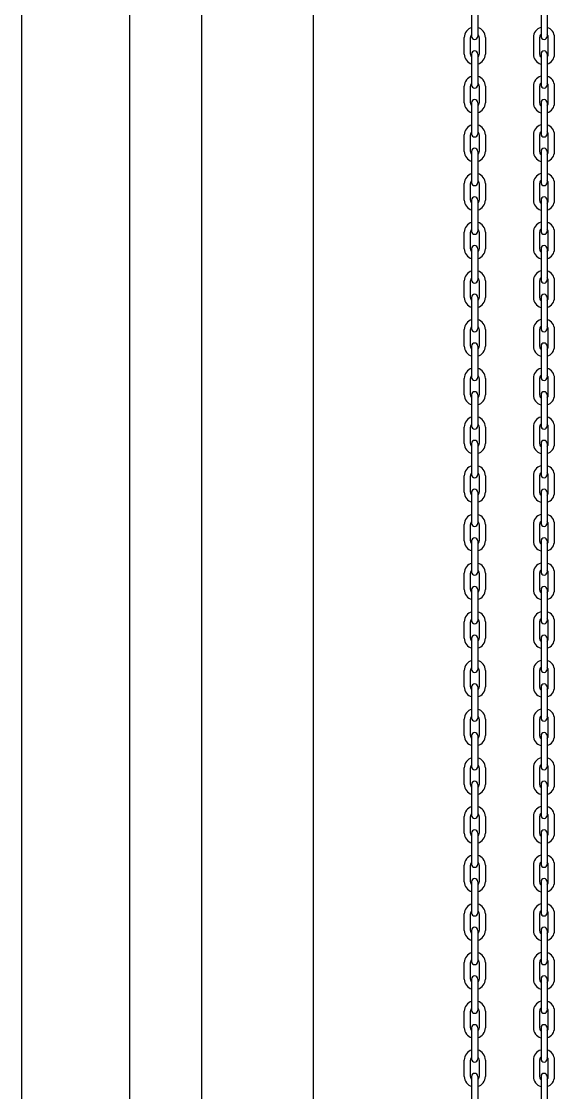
# Model space of a CAD drawing. Header units: millimetres. Extents: x 34479 to 326239, y 111570 to 168880.
# Drawn here: x 186574.2 to 186688.4, y 166726.1 to 166955.7 of the extents above; entities that cross this region are included whole.
import ezdxf

# ---------------------------------------------------------------- set-up
doc = ezdxf.new("R2010")
doc.units = ezdxf.units.MM
doc.header["$LTSCALE"] = 100
doc.header["$MEASUREMENT"] = 0
doc.layers.get('0').update_dxf_attribs({"linetype": 'CONTINUOUS'})
doc.layers.add('OHD Frame', color=2, linetype='CONTINUOUS')

msp = doc.modelspace()

# ---------------------------------------------------------------- linework, layer by layer
at = {"color": 3}
for p, q in [((186597.45, 163432.59, 0), (186597.45, 167289.71, 0)), ((186612.85, 163432.59, 0), (186612.85, 167289.71, 0))]:
    msp.add_line(p, q, dxfattribs=at)
at = {"color": 7, "linetype": 'Continuous'}
for p, q in [((186670.61, 166959.12, 0), (186670.61, 166952.45, 0)), ((186671.94, 166959.12, 0), (186671.94, 166952.45, 0)), ((186685.48, 166959.12, 0), (186685.48, 166952.45, 0)), ((186686.82, 166959.12, 0), (186686.82, 166952.45, 0)), ((186669.04, 166948.68, 0), (186669.04, 166952.22, 0)), ((186670.38, 166948.68, 0), (186670.38, 166952.22, 0)), ((186672.24, 166952.22, 0), (186672.24, 166948.68, 0)), ((186673.58, 166952.22, 0), (186673.58, 166948.68, 0)), ((186683.85, 166952.22, 0), (186683.85, 166948.68, 0)), ((186685.18, 166952.22, 0), (186685.18, 166948.68, 0)), ((186687.05, 166948.68, 0), (186687.05, 166952.22, 0)), ((186688.38, 166948.68, 0), (186688.38, 166952.22, 0)), ((186670.61, 166948.68, 0), (186670.61, 166942.02, 0)), ((186671.94, 166948.68, 0), (186671.94, 166942.02, 0)), ((186685.48, 166948.68, 0), (186685.48, 166942.02, 0)), ((186686.82, 166948.68, 0), (186686.82, 166942.02, 0)), ((186669.04, 166938.25, 0), (186669.04, 166941.78, 0)), ((186670.38, 166938.25, 0), (186670.38, 166941.78, 0)), ((186672.24, 166941.78, 0), (186672.24, 166938.25, 0)), ((186673.58, 166941.78, 0), (186673.58, 166938.25, 0)), ((186683.85, 166941.78, 0), (186683.85, 166938.25, 0)), ((186685.18, 166941.78, 0), (186685.18, 166938.25, 0)), ((186687.05, 166938.25, 0), (186687.05, 166941.78, 0)), ((186688.38, 166938.25, 0), (186688.38, 166941.78, 0)), ((186670.61, 166938.25, 0), (186670.61, 166931.58, 0)), ((186671.94, 166938.25, 0), (186671.94, 166931.58, 0)), ((186685.48, 166938.25, 0), (186685.48, 166931.58, 0)), ((186686.82, 166938.25, 0), (186686.82, 166931.58, 0)), ((186669.04, 166927.82, 0), (186669.04, 166931.35, 0)), ((186670.38, 166927.82, 0), (186670.38, 166931.35, 0)), ((186672.24, 166931.35, 0), (186672.24, 166927.82, 0)), ((186673.58, 166931.35, 0), (186673.58, 166927.82, 0)), ((186683.85, 166931.35, 0), (186683.85, 166927.82, 0)), ((186685.18, 166931.35, 0), (186685.18, 166927.82, 0)), ((186687.05, 166927.82, 0), (186687.05, 166931.35, 0)), ((186688.38, 166927.82, 0), (186688.38, 166931.35, 0)), ((186670.61, 166927.82, 0), (186670.61, 166921.15, 0)), ((186671.94, 166927.82, 0), (186671.94, 166921.15, 0)), ((186685.48, 166927.82, 0), (186685.48, 166921.15, 0)), ((186686.82, 166927.82, 0), (186686.82, 166921.15, 0)), ((186669.04, 166917.38, 0), (186669.04, 166920.92, 0)), ((186670.38, 166917.38, 0), (186670.38, 166920.92, 0)), ((186672.24, 166920.92, 0), (186672.24, 166917.38, 0)), ((186673.58, 166920.92, 0), (186673.58, 166917.38, 0)), ((186683.85, 166920.92, 0), (186683.85, 166917.38, 0)), ((186685.18, 166920.92, 0), (186685.18, 166917.38, 0)), ((186687.05, 166917.38, 0), (186687.05, 166920.92, 0)), ((186688.38, 166917.38, 0), (186688.38, 166920.92, 0)), ((186670.61, 166917.38, 0), (186670.61, 166910.72, 0)), ((186671.94, 166917.38, 0), (186671.94, 166910.72, 0)), ((186685.48, 166917.38, 0), (186685.48, 166910.72, 0)), ((186686.82, 166917.38, 0), (186686.82, 166910.72, 0)), ((186669.04, 166906.95, 0), (186669.04, 166910.48, 0)), ((186670.38, 166906.95, 0), (186670.38, 166910.48, 0)), ((186672.24, 166910.48, 0), (186672.24, 166906.95, 0)), ((186673.58, 166910.48, 0), (186673.58, 166906.95, 0)), ((186683.85, 166910.48, 0), (186683.85, 166906.95, 0)), ((186685.18, 166910.48, 0), (186685.18, 166906.95, 0)), ((186687.05, 166906.95, 0), (186687.05, 166910.48, 0)), ((186688.38, 166906.95, 0), (186688.38, 166910.48, 0)), ((186670.61, 166906.95, 0), (186670.61, 166900.28, 0)), ((186670.61, 166906.95, 0), (186670.61, 166900.28, 0)), ((186671.94, 166906.95, 0), (186671.94, 166900.28, 0)), ((186671.94, 166906.95, 0), (186671.94, 166900.28, 0)), ((186685.48, 166906.95, 0), (186685.48, 166900.28, 0)), ((186685.48, 166906.95, 0), (186685.48, 166900.28, 0)), ((186686.82, 166906.95, 0), (186686.82, 166900.28, 0)), ((186686.82, 166906.95, 0), (186686.82, 166900.28, 0)), ((186669.04, 166896.52, 0), (186669.04, 166900.05, 0)), ((186670.38, 166896.52, 0), (186670.38, 166900.05, 0)), ((186672.24, 166900.05, 0), (186672.24, 166896.52, 0)), ((186673.58, 166900.05, 0), (186673.58, 166896.52, 0)), ((186683.85, 166900.05, 0), (186683.85, 166896.52, 0)), ((186685.18, 166900.05, 0), (186685.18, 166896.52, 0)), ((186687.05, 166896.52, 0), (186687.05, 166900.05, 0)), ((186688.38, 166896.52, 0), (186688.38, 166900.05, 0)), ((186670.61, 166896.52, 0), (186670.61, 166889.85, 0)), ((186671.94, 166896.52, 0), (186671.94, 166889.85, 0)), ((186685.48, 166896.52, 0), (186685.48, 166889.85, 0)), ((186686.82, 166896.52, 0), (186686.82, 166889.85, 0)), ((186669.04, 166886.08, 0), (186669.04, 166889.62, 0)), ((186669.04, 166886.08, 0), (186669.04, 166889.62, 0)), ((186670.38, 166886.08, 0), (186670.38, 166889.62, 0)), ((186670.38, 166886.08, 0), (186670.38, 166889.62, 0)), ((186672.24, 166889.62, 0), (186672.24, 166886.08, 0)), ((186672.24, 166889.62, 0), (186672.24, 166886.08, 0)), ((186673.58, 166889.62, 0), (186673.58, 166886.08, 0)), ((186673.58, 166889.62, 0), (186673.58, 166886.08, 0)), ((186683.85, 166889.62, 0), (186683.85, 166886.08, 0)), ((186683.85, 166889.62, 0), (186683.85, 166886.08, 0)), ((186685.18, 166889.62, 0), (186685.18, 166886.08, 0)), ((186685.18, 166889.62, 0), (186685.18, 166886.08, 0)), ((186687.05, 166886.08, 0), (186687.05, 166889.62, 0)), ((186687.05, 166886.08, 0), (186687.05, 166889.62, 0)), ((186688.38, 166886.08, 0), (186688.38, 166889.62, 0)), ((186688.38, 166886.08, 0), (186688.38, 166889.62, 0)), ((186670.61, 166886.08, 0), (186670.61, 166879.42, 0)), ((186670.61, 166886.08, 0), (186670.61, 166879.42, 0)), ((186671.94, 166886.08, 0), (186671.94, 166879.42, 0)), ((186671.94, 166886.08, 0), (186671.94, 166879.42, 0)), ((186685.48, 166886.08, 0), (186685.48, 166879.42, 0)), ((186685.48, 166886.08, 0), (186685.48, 166879.42, 0)), ((186686.82, 166886.08, 0), (186686.82, 166879.42, 0)), ((186686.82, 166886.08, 0), (186686.82, 166879.42, 0)), ((186669.04, 166875.65, 0), (186669.04, 166879.18, 0)), ((186670.38, 166875.65, 0), (186670.38, 166879.18, 0)), ((186672.24, 166879.18, 0), (186672.24, 166875.65, 0)), ((186673.58, 166879.18, 0), (186673.58, 166875.65, 0)), ((186683.85, 166879.18, 0), (186683.85, 166875.65, 0)), ((186685.18, 166879.18, 0), (186685.18, 166875.65, 0)), ((186687.05, 166875.65, 0), (186687.05, 166879.18, 0)), ((186688.38, 166875.65, 0), (186688.38, 166879.18, 0)), ((186670.61, 166875.65, 0), (186670.61, 166868.98, 0)), ((186671.94, 166875.65, 0), (186671.94, 166868.98, 0)), ((186685.48, 166875.65, 0), (186685.48, 166868.98, 0)), ((186686.82, 166875.65, 0), (186686.82, 166868.98, 0)), ((186669.04, 166865.22, 0), (186669.04, 166868.75, 0)), ((186670.38, 166865.22, 0), (186670.38, 166868.75, 0)), ((186672.24, 166868.75, 0), (186672.24, 166865.22, 0)), ((186673.58, 166868.75, 0), (186673.58, 166865.22, 0)), ((186683.85, 166868.75, 0), (186683.85, 166865.22, 0)), ((186685.18, 166868.75, 0), (186685.18, 166865.22, 0)), ((186687.05, 166865.22, 0), (186687.05, 166868.75, 0)), ((186688.38, 166865.22, 0), (186688.38, 166868.75, 0)), ((186670.61, 166865.22, 0), (186670.61, 166858.55, 0)), ((186671.94, 166865.22, 0), (186671.94, 166858.55, 0)), ((186685.48, 166865.22, 0), (186685.48, 166858.55, 0)), ((186686.82, 166865.22, 0), (186686.82, 166858.55, 0)), ((186669.04, 166854.78, 0), (186669.04, 166858.32, 0)), ((186670.38, 166854.78, 0), (186670.38, 166858.32, 0)), ((186672.24, 166858.32, 0), (186672.24, 166854.78, 0)), ((186673.58, 166858.32, 0), (186673.58, 166854.78, 0)), ((186683.85, 166858.32, 0), (186683.85, 166854.78, 0)), ((186685.18, 166858.32, 0), (186685.18, 166854.78, 0)), ((186687.05, 166854.78, 0), (186687.05, 166858.32, 0)), ((186688.38, 166854.78, 0), (186688.38, 166858.32, 0)), ((186670.61, 166854.78, 0), (186670.61, 166848.12, 0)), ((186671.94, 166854.78, 0), (186671.94, 166848.12, 0)), ((186685.48, 166854.78, 0), (186685.48, 166848.12, 0)), ((186686.82, 166854.78, 0), (186686.82, 166848.12, 0)), ((186669.04, 166844.35, 0), (186669.04, 166847.88, 0)), ((186670.38, 166844.35, 0), (186670.38, 166847.88, 0)), ((186672.24, 166847.88, 0), (186672.24, 166844.35, 0)), ((186673.58, 166847.88, 0), (186673.58, 166844.35, 0)), ((186683.85, 166847.88, 0), (186683.85, 166844.35, 0)), ((186685.18, 166847.88, 0), (186685.18, 166844.35, 0)), ((186687.05, 166844.35, 0), (186687.05, 166847.88, 0)), ((186688.38, 166844.35, 0), (186688.38, 166847.88, 0)), ((186670.61, 166844.35, 0), (186670.61, 166837.68, 0)), ((186671.94, 166844.35, 0), (186671.94, 166837.68, 0)), ((186685.48, 166844.35, 0), (186685.48, 166837.68, 0)), ((186686.82, 166844.35, 0), (186686.82, 166837.68, 0)), ((186669.04, 166833.92, 0), (186669.04, 166837.45, 0)), ((186670.38, 166833.92, 0), (186670.38, 166837.45, 0)), ((186672.24, 166837.45, 0), (186672.24, 166833.92, 0)), ((186673.58, 166837.45, 0), (186673.58, 166833.92, 0)), ((186683.85, 166837.45, 0), (186683.85, 166833.92, 0)), ((186685.18, 166837.45, 0), (186685.18, 166833.92, 0)), ((186687.05, 166833.92, 0), (186687.05, 166837.45, 0)), ((186688.38, 166833.92, 0), (186688.38, 166837.45, 0)), ((186670.61, 166833.92, 0), (186670.61, 166827.25, 0)), ((186671.94, 166833.92, 0), (186671.94, 166827.25, 0)), ((186685.48, 166833.92, 0), (186685.48, 166827.25, 0)), ((186686.82, 166833.92, 0), (186686.82, 166827.25, 0)), ((186669.04, 166823.48, 0), (186669.04, 166827.02, 0)), ((186670.38, 166823.48, 0), (186670.38, 166827.02, 0)), ((186672.24, 166827.02, 0), (186672.24, 166823.48, 0)), ((186673.58, 166827.02, 0), (186673.58, 166823.48, 0)), ((186683.85, 166827.02, 0), (186683.85, 166823.48, 0)), ((186685.18, 166827.02, 0), (186685.18, 166823.48, 0)), ((186687.05, 166823.48, 0), (186687.05, 166827.02, 0)), ((186688.38, 166823.48, 0), (186688.38, 166827.02, 0)), ((186670.61, 166823.48, 0), (186670.61, 166816.82, 0)), ((186671.94, 166823.48, 0), (186671.94, 166816.82, 0)), ((186685.48, 166823.48, 0), (186685.48, 166816.82, 0)), ((186686.82, 166823.48, 0), (186686.82, 166816.82, 0)), ((186669.04, 166813.05, 0), (186669.04, 166816.58, 0)), ((186670.38, 166813.05, 0), (186670.38, 166816.58, 0)), ((186672.24, 166816.58, 0), (186672.24, 166813.05, 0)), ((186673.58, 166816.58, 0), (186673.58, 166813.05, 0)), ((186683.85, 166816.58, 0), (186683.85, 166813.05, 0)), ((186685.18, 166816.58, 0), (186685.18, 166813.05, 0)), ((186687.05, 166813.05, 0), (186687.05, 166816.58, 0)), ((186688.38, 166813.05, 0), (186688.38, 166816.58, 0)), ((186670.61, 166813.05, 0), (186670.61, 166806.38, 0)), ((186671.94, 166813.05, 0), (186671.94, 166806.38, 0)), ((186685.48, 166813.05, 0), (186685.48, 166806.38, 0)), ((186686.82, 166813.05, 0), (186686.82, 166806.38, 0)), ((186669.04, 166802.62, 0), (186669.04, 166806.15, 0)), ((186670.38, 166802.62, 0), (186670.38, 166806.15, 0)), ((186672.24, 166806.15, 0), (186672.24, 166802.62, 0)), ((186673.58, 166806.15, 0), (186673.58, 166802.62, 0)), ((186683.85, 166806.15, 0), (186683.85, 166802.62, 0)), ((186685.18, 166806.15, 0), (186685.18, 166802.62, 0)), ((186687.05, 166802.62, 0), (186687.05, 166806.15, 0)), ((186688.38, 166802.62, 0), (186688.38, 166806.15, 0)), ((186670.61, 166802.62, 0), (186670.61, 166795.95, 0)), ((186671.94, 166802.62, 0), (186671.94, 166795.95, 0)), ((186685.48, 166802.62, 0), (186685.48, 166795.95, 0)), ((186686.82, 166802.62, 0), (186686.82, 166795.95, 0)), ((186669.04, 166792.18, 0), (186669.04, 166795.72, 0)), ((186670.38, 166792.18, 0), (186670.38, 166795.72, 0)), ((186672.24, 166795.72, 0), (186672.24, 166792.18, 0)), ((186673.58, 166795.72, 0), (186673.58, 166792.18, 0)), ((186683.85, 166795.72, 0), (186683.85, 166792.18, 0)), ((186685.18, 166795.72, 0), (186685.18, 166792.18, 0)), ((186687.05, 166792.18, 0), (186687.05, 166795.72, 0)), ((186688.38, 166792.18, 0), (186688.38, 166795.72, 0)), ((186670.61, 166792.18, 0), (186670.61, 166785.52, 0)), ((186671.94, 166792.18, 0), (186671.94, 166785.52, 0)), ((186685.48, 166792.18, 0), (186685.48, 166785.52, 0)), ((186686.82, 166792.18, 0), (186686.82, 166785.52, 0)), ((186669.04, 166781.75, 0), (186669.04, 166785.28, 0)), ((186670.38, 166781.75, 0), (186670.38, 166785.28, 0)), ((186672.24, 166785.28, 0), (186672.24, 166781.75, 0)), ((186673.58, 166785.28, 0), (186673.58, 166781.75, 0)), ((186683.85, 166785.28, 0), (186683.85, 166781.75, 0)), ((186685.18, 166785.28, 0), (186685.18, 166781.75, 0)), ((186687.05, 166781.75, 0), (186687.05, 166785.28, 0)), ((186688.38, 166781.75, 0), (186688.38, 166785.28, 0)), ((186670.61, 166781.75, 0), (186670.61, 166775.08, 0)), ((186671.94, 166781.75, 0), (186671.94, 166775.08, 0)), ((186685.48, 166781.75, 0), (186685.48, 166775.08, 0)), ((186686.82, 166781.75, 0), (186686.82, 166775.08, 0)), ((186669.04, 166771.32, 0), (186669.04, 166774.85, 0)), ((186670.38, 166771.32, 0), (186670.38, 166774.85, 0)), ((186672.24, 166774.85, 0), (186672.24, 166771.32, 0)), ((186673.58, 166774.85, 0), (186673.58, 166771.32, 0)), ((186683.85, 166774.85, 0), (186683.85, 166771.32, 0)), ((186685.18, 166774.85, 0), (186685.18, 166771.32, 0)), ((186687.05, 166771.32, 0), (186687.05, 166774.85, 0)), ((186688.38, 166771.32, 0), (186688.38, 166774.85, 0)), ((186670.61, 166771.32, 0), (186670.61, 166764.65, 0)), ((186671.94, 166771.32, 0), (186671.94, 166764.65, 0)), ((186685.48, 166771.32, 0), (186685.48, 166764.65, 0)), ((186686.82, 166771.32, 0), (186686.82, 166764.65, 0)), ((186669.04, 166760.88, 0), (186669.04, 166764.42, 0)), ((186670.38, 166760.88, 0), (186670.38, 166764.42, 0)), ((186672.24, 166764.42, 0), (186672.24, 166760.88, 0)), ((186673.58, 166764.42, 0), (186673.58, 166760.88, 0)), ((186683.85, 166764.42, 0), (186683.85, 166760.88, 0)), ((186685.18, 166764.42, 0), (186685.18, 166760.88, 0)), ((186687.05, 166760.88, 0), (186687.05, 166764.42, 0)), ((186688.38, 166760.88, 0), (186688.38, 166764.42, 0)), ((186670.61, 166760.88, 0), (186670.61, 166754.22, 0)), ((186671.94, 166760.88, 0), (186671.94, 166754.22, 0)), ((186685.48, 166760.88, 0), (186685.48, 166754.22, 0)), ((186686.82, 166760.88, 0), (186686.82, 166754.22, 0)), ((186669.04, 166750.45, 0), (186669.04, 166753.98, 0)), ((186670.38, 166750.45, 0), (186670.38, 166753.98, 0)), ((186672.24, 166753.98, 0), (186672.24, 166750.45, 0)), ((186673.58, 166753.98, 0), (186673.58, 166750.45, 0)), ((186683.85, 166753.98, 0), (186683.85, 166750.45, 0)), ((186685.18, 166753.98, 0), (186685.18, 166750.45, 0)), ((186687.05, 166750.45, 0), (186687.05, 166753.98, 0)), ((186688.38, 166750.45, 0), (186688.38, 166753.98, 0)), ((186670.61, 166750.45, 0), (186670.61, 166743.78, 0)), ((186671.94, 166750.45, 0), (186671.94, 166743.78, 0)), ((186685.48, 166750.45, 0), (186685.48, 166743.78, 0)), ((186686.82, 166750.45, 0), (186686.82, 166743.78, 0)), ((186669.04, 166740.01, 0), (186669.04, 166743.55, 0)), ((186670.38, 166740.01, 0), (186670.38, 166743.55, 0)), ((186672.24, 166743.55, 0), (186672.24, 166740.01, 0)), ((186673.58, 166743.55, 0), (186673.58, 166740.01, 0)), ((186683.85, 166743.55, 0), (186683.85, 166740.01, 0)), ((186685.18, 166743.55, 0), (186685.18, 166740.01, 0)), ((186687.05, 166740.01, 0), (186687.05, 166743.55, 0)), ((186688.38, 166740.01, 0), (186688.38, 166743.55, 0)), ((186670.61, 166740.01, 0), (186670.61, 166733.35, 0)), ((186671.94, 166740.01, 0), (186671.94, 166733.35, 0)), ((186685.48, 166740.01, 0), (186685.48, 166733.35, 0)), ((186686.82, 166740.01, 0), (186686.82, 166733.35, 0)), ((186669.04, 166729.58, 0), (186669.04, 166733.11, 0)), ((186670.38, 166729.58, 0), (186670.38, 166733.11, 0)), ((186672.24, 166733.11, 0), (186672.24, 166729.58, 0)), ((186673.58, 166733.11, 0), (186673.58, 166729.58, 0)), ((186683.85, 166733.11, 0), (186683.85, 166729.58, 0)), ((186685.18, 166733.11, 0), (186685.18, 166729.58, 0)), ((186687.05, 166729.58, 0), (186687.05, 166733.11, 0)), ((186688.38, 166729.58, 0), (186688.38, 166733.11, 0)), ((186670.61, 166729.58, 0), (186670.61, 166722.91, 0)), ((186671.94, 166729.58, 0), (186671.94, 166722.91, 0)), ((186685.48, 166729.58, 0), (186685.48, 166722.91, 0)), ((186686.82, 166729.58, 0), (186686.82, 166722.91, 0))]:
    msp.add_line(p, q, dxfattribs=at)
for centre, radius, start, end in [((186671.28, 166952.22, 0), 2.23, 106.4768, 180), ((186671.34, 166952.22, 0), 2.23, 0, 73.5232), ((186686.08, 166952.22, 0), 2.23, 106.4768, 180), ((186686.15, 166952.22, 0), 2.23, 0, 73.5232), ((186671.28, 166952.22, 0), 0.9, 134.9422, 180), ((186671.28, 166952.45, 0), 0.667, 180, 0), ((186671.34, 166952.22, 0), 0.9, 0, 45.0578), ((186686.08, 166952.22, 0), 0.9, 134.9422, 180), ((186686.15, 166952.45, 0), 0.667, 180, 0), ((186686.15, 166952.22, 0), 0.9, 0, 45.0578), ((186671.28, 166948.68, 0), 2.23, 180, 253.5232), ((186671.28, 166948.68, 0), 0.9, 180, 225.0578), ((186671.28, 166948.68, 0), 0.667, 0, 180), ((186671.34, 166948.68, 0), 2.23, 286.4768, 0), ((186671.34, 166948.68, 0), 0.9, 314.9422, 0), ((186686.08, 166948.68, 0), 2.23, 180, 253.5232), ((186686.08, 166948.68, 0), 0.9, 180, 225.0578), ((186686.15, 166948.68, 0), 0.667, 0, 180), ((186686.15, 166948.68, 0), 2.23, 286.4768, 0), ((186686.15, 166948.68, 0), 0.9, 314.9422, 0), ((186671.28, 166941.78, 0), 2.23, 106.4768, 180), ((186671.34, 166941.78, 0), 2.23, 0, 73.5232), ((186686.08, 166941.78, 0), 2.23, 106.4768, 180), ((186686.15, 166941.78, 0), 2.23, 0, 73.5232), ((186671.28, 166941.78, 0), 0.9, 134.9422, 180), ((186671.28, 166942.02, 0), 0.667, 180, 0), ((186671.34, 166941.78, 0), 0.9, 0, 45.0578), ((186686.08, 166941.78, 0), 0.9, 134.9422, 180), ((186686.15, 166942.02, 0), 0.667, 180, 0), ((186686.15, 166941.78, 0), 0.9, 0, 45.0578), ((186671.28, 166938.25, 0), 2.23, 180, 253.5232), ((186671.28, 166938.25, 0), 0.9, 180, 225.0578), ((186671.28, 166938.25, 0), 0.667, 0, 180), ((186671.34, 166938.25, 0), 2.23, 286.4768, 0), ((186671.34, 166938.25, 0), 0.9, 314.9422, 0), ((186686.08, 166938.25, 0), 2.23, 180, 253.5232), ((186686.08, 166938.25, 0), 0.9, 180, 225.0578), ((186686.15, 166938.25, 0), 0.667, 0, 180), ((186686.15, 166938.25, 0), 2.23, 286.4768, 0), ((186686.15, 166938.25, 0), 0.9, 314.9422, 0), ((186671.28, 166931.35, 0), 2.23, 106.4768, 180), ((186671.28, 166931.35, 0), 0.9, 134.9422, 180), ((186671.28, 166931.58, 0), 0.667, 180, 0), ((186671.34, 166931.35, 0), 2.23, 0, 73.5232), ((186671.34, 166931.35, 0), 0.9, 0, 45.0578), ((186686.08, 166931.35, 0), 2.23, 106.4768, 180), ((186686.08, 166931.35, 0), 0.9, 134.9422, 180), ((186686.15, 166931.58, 0), 0.667, 180, 0), ((186686.15, 166931.35, 0), 2.23, 0, 73.5232), ((186686.15, 166931.35, 0), 0.9, 0, 45.0578), ((186671.28, 166927.82, 0), 2.23, 180, 253.5232), ((186671.28, 166927.82, 0), 0.9, 180, 225.0578), ((186671.28, 166927.82, 0), 0.667, 0, 180), ((186671.34, 166927.82, 0), 2.23, 286.4768, 0), ((186671.34, 166927.82, 0), 0.9, 314.9422, 0), ((186686.08, 166927.82, 0), 2.23, 180, 253.5232), ((186686.08, 166927.82, 0), 0.9, 180, 225.0578), ((186686.15, 166927.82, 0), 0.667, 0, 180), ((186686.15, 166927.82, 0), 2.23, 286.4768, 0), ((186686.15, 166927.82, 0), 0.9, 314.9422, 0), ((186671.28, 166920.92, 0), 2.23, 106.4768, 180), ((186671.34, 166920.92, 0), 2.23, 0, 73.5232), ((186686.08, 166920.92, 0), 2.23, 106.4768, 180), ((186686.15, 166920.92, 0), 2.23, 0, 73.5232), ((186671.28, 166920.92, 0), 0.9, 134.9422, 180), ((186671.28, 166921.15, 0), 0.667, 180, 0), ((186671.34, 166920.92, 0), 0.9, 0, 45.0578), ((186686.08, 166920.92, 0), 0.9, 134.9422, 180), ((186686.15, 166921.15, 0), 0.667, 180, 0), ((186686.15, 166920.92, 0), 0.9, 0, 45.0578), ((186671.28, 166917.38, 0), 0.667, 0, 180), ((186686.15, 166917.38, 0), 0.667, 0, 180), ((186671.28, 166917.38, 0), 2.23, 180, 253.5232), ((186671.28, 166917.38, 0), 0.9, 180, 225.0578), ((186671.34, 166917.38, 0), 2.23, 286.4768, 0), ((186671.34, 166917.38, 0), 0.9, 314.9422, 0), ((186686.08, 166917.38, 0), 2.23, 180, 253.5232), ((186686.08, 166917.38, 0), 0.9, 180, 225.0578), ((186686.15, 166917.38, 0), 2.23, 286.4768, 0), ((186686.15, 166917.38, 0), 0.9, 314.9422, 0), ((186671.28, 166910.48, 0), 2.23, 106.4768, 180), ((186671.28, 166910.48, 0), 0.9, 134.9422, 180), ((186671.28, 166910.72, 0), 0.667, 180, 0), ((186671.34, 166910.48, 0), 2.23, 0, 73.5232), ((186671.34, 166910.48, 0), 0.9, 0, 45.0578), ((186686.08, 166910.48, 0), 2.23, 106.4768, 180), ((186686.08, 166910.48, 0), 0.9, 134.9422, 180), ((186686.15, 166910.72, 0), 0.667, 180, 0), ((186686.15, 166910.48, 0), 2.23, 0, 73.5232), ((186686.15, 166910.48, 0), 0.9, 0, 45.0578), ((186671.28, 166906.95, 0), 2.23, 180, 253.5232), ((186671.28, 166906.95, 0), 0.9, 180, 225.0578), ((186671.28, 166906.95, 0), 0.667, 0, 180), ((186671.28, 166906.95, 0), 0.667, 0, 180), ((186671.34, 166906.95, 0), 2.23, 286.4768, 0), ((186671.34, 166906.95, 0), 0.9, 314.9422, 0), ((186686.08, 166906.95, 0), 2.23, 180, 253.5232), ((186686.08, 166906.95, 0), 0.9, 180, 225.0578), ((186686.15, 166906.95, 0), 0.667, 0, 180), ((186686.15, 166906.95, 0), 0.667, 0, 180), ((186686.15, 166906.95, 0), 2.23, 286.4768, 0), ((186686.15, 166906.95, 0), 0.9, 314.9422, 0), ((186671.28, 166900.05, 0), 2.23, 106.4768, 180), ((186671.34, 166900.05, 0), 2.23, 0, 73.5232), ((186686.08, 166900.05, 0), 2.23, 106.4768, 180), ((186686.15, 166900.05, 0), 2.23, 0, 73.5232), ((186671.28, 166900.05, 0), 0.9, 134.9422, 180), ((186671.28, 166900.28, 0), 0.667, 180, 0), ((186671.28, 166900.28, 0), 0.667, 180, 0), ((186671.34, 166900.05, 0), 0.9, 0, 45.0578), ((186686.08, 166900.05, 0), 0.9, 134.9422, 180), ((186686.15, 166900.28, 0), 0.667, 180, 0), ((186686.15, 166900.28, 0), 0.667, 180, 0), ((186686.15, 166900.05, 0), 0.9, 0, 45.0578), ((186671.28, 166896.52, 0), 0.667, 0, 180), ((186686.15, 166896.52, 0), 0.667, 0, 180), ((186671.28, 166896.52, 0), 2.23, 180, 253.5232), ((186671.28, 166896.52, 0), 0.9, 180, 225.0578), ((186671.34, 166896.52, 0), 2.23, 286.4768, 0), ((186671.34, 166896.52, 0), 0.9, 314.9422, 0), ((186686.08, 166896.52, 0), 2.23, 180, 253.5232), ((186686.08, 166896.52, 0), 0.9, 180, 225.0578), ((186686.15, 166896.52, 0), 2.23, 286.4768, 0), ((186686.15, 166896.52, 0), 0.9, 314.9422, 0), ((186671.28, 166889.62, 0), 2.23, 106.4768, 180), ((186671.28, 166889.62, 0), 0.9, 134.9422, 180), ((186671.34, 166889.62, 0), 2.23, 0, 73.5232), ((186671.34, 166889.62, 0), 0.9, 0, 45.0578), ((186686.08, 166889.62, 0), 2.23, 106.4768, 180), ((186686.08, 166889.62, 0), 0.9, 134.9422, 180), ((186686.15, 166889.62, 0), 2.23, 0, 73.5232), ((186686.15, 166889.62, 0), 0.9, 0, 45.0578), ((186671.28, 166889.85, 0), 0.667, 180, 0), ((186671.28, 166889.85, 0), 0.667, 180, 0), ((186686.15, 166889.85, 0), 0.667, 180, 0), ((186686.15, 166889.85, 0), 0.667, 180, 0), ((186671.28, 166886.08, 0), 2.23, 180, 253.5232), ((186671.28, 166886.08, 0), 2.23, 180, 253.5232), ((186671.28, 166886.08, 0), 0.9, 180, 225.0578), ((186671.28, 166886.08, 0), 0.9, 180, 225.0578), ((186671.28, 166886.08, 0), 0.667, 0, 180), ((186671.28, 166886.08, 0), 0.667, 0, 180), ((186671.28, 166886.08, 0), 0.667, 0, 180), ((186671.34, 166886.08, 0), 2.23, 286.4768, 0), ((186671.34, 166886.08, 0), 0.9, 314.9422, 0), ((186671.34, 166886.08, 0), 2.23, 286.4768, 0), ((186671.34, 166886.08, 0), 0.9, 314.9422, 0), ((186686.08, 166886.08, 0), 2.23, 180, 253.5232), ((186686.08, 166886.08, 0), 2.23, 180, 253.5232), ((186686.08, 166886.08, 0), 0.9, 180, 225.0578), ((186686.08, 166886.08, 0), 0.9, 180, 225.0578), ((186686.15, 166886.08, 0), 0.667, 0, 180), ((186686.15, 166886.08, 0), 0.667, 0, 180), ((186686.15, 166886.08, 0), 0.667, 0, 180), ((186686.15, 166886.08, 0), 2.23, 286.4768, 0), ((186686.15, 166886.08, 0), 0.9, 314.9422, 0), ((186686.15, 166886.08, 0), 2.23, 286.4768, 0), ((186686.15, 166886.08, 0), 0.9, 314.9422, 0), ((186671.28, 166879.18, 0), 2.23, 106.4768, 180), ((186671.34, 166879.18, 0), 2.23, 0, 73.5232), ((186686.08, 166879.18, 0), 2.23, 106.4768, 180), ((186686.15, 166879.18, 0), 2.23, 0, 73.5232), ((186671.28, 166879.18, 0), 0.9, 134.9422, 180), ((186671.28, 166879.42, 0), 0.667, 180, 0), ((186671.28, 166879.42, 0), 0.667, 180, 0), ((186671.34, 166879.18, 0), 0.9, 0, 45.0578), ((186686.08, 166879.18, 0), 0.9, 134.9422, 180), ((186686.15, 166879.42, 0), 0.667, 180, 0), ((186686.15, 166879.42, 0), 0.667, 180, 0), ((186686.15, 166879.18, 0), 0.9, 0, 45.0578), ((186671.28, 166875.65, 0), 0.667, 0, 180), ((186686.15, 166875.65, 0), 0.667, 0, 180), ((186671.28, 166875.65, 0), 2.23, 180, 253.5232), ((186671.28, 166875.65, 0), 0.9, 180, 225.0578), ((186671.34, 166875.65, 0), 2.23, 286.4768, 0), ((186671.34, 166875.65, 0), 0.9, 314.9422, 0), ((186686.08, 166875.65, 0), 2.23, 180, 253.5232), ((186686.08, 166875.65, 0), 0.9, 180, 225.0578), ((186686.15, 166875.65, 0), 2.23, 286.4768, 0), ((186686.15, 166875.65, 0), 0.9, 314.9422, 0), ((186671.28, 166868.75, 0), 2.23, 106.4768, 180), ((186671.28, 166868.75, 0), 0.9, 134.9422, 180), ((186671.34, 166868.75, 0), 2.23, 0, 73.5232), ((186671.34, 166868.75, 0), 0.9, 0, 45.0578), ((186686.08, 166868.75, 0), 2.23, 106.4768, 180), ((186686.08, 166868.75, 0), 0.9, 134.9422, 180), ((186686.15, 166868.75, 0), 2.23, 0, 73.5232), ((186686.15, 166868.75, 0), 0.9, 0, 45.0578), ((186671.28, 166868.98, 0), 0.667, 180, 0), ((186686.15, 166868.98, 0), 0.667, 180, 0), ((186671.28, 166865.22, 0), 2.23, 180, 253.5232), ((186671.28, 166865.22, 0), 0.9, 180, 225.0578), ((186671.28, 166865.22, 0), 0.667, 0, 180), ((186671.34, 166865.22, 0), 2.23, 286.4768, 0), ((186671.34, 166865.22, 0), 0.9, 314.9422, 0), ((186686.08, 166865.22, 0), 2.23, 180, 253.5232), ((186686.08, 166865.22, 0), 0.9, 180, 225.0578), ((186686.15, 166865.22, 0), 0.667, 0, 180), ((186686.15, 166865.22, 0), 2.23, 286.4768, 0), ((186686.15, 166865.22, 0), 0.9, 314.9422, 0), ((186671.28, 166858.32, 0), 2.23, 106.4768, 180), ((186671.34, 166858.32, 0), 2.23, 0, 73.5232), ((186686.08, 166858.32, 0), 2.23, 106.4768, 180), ((186686.15, 166858.32, 0), 2.23, 0, 73.5232), ((186671.28, 166858.32, 0), 0.9, 134.9422, 180), ((186671.28, 166858.55, 0), 0.667, 180, 0), ((186671.34, 166858.32, 0), 0.9, 0, 45.0578), ((186686.08, 166858.32, 0), 0.9, 134.9422, 180), ((186686.15, 166858.55, 0), 0.667, 180, 0), ((186686.15, 166858.32, 0), 0.9, 0, 45.0578), ((186671.28, 166854.78, 0), 2.23, 180, 253.5232), ((186671.28, 166854.78, 0), 0.9, 180, 225.0578), ((186671.28, 166854.78, 0), 0.667, 0, 180), ((186671.34, 166854.78, 0), 2.23, 286.4768, 0), ((186671.34, 166854.78, 0), 0.9, 314.9422, 0), ((186686.08, 166854.78, 0), 2.23, 180, 253.5232), ((186686.08, 166854.78, 0), 0.9, 180, 225.0578), ((186686.15, 166854.78, 0), 0.667, 0, 180), ((186686.15, 166854.78, 0), 2.23, 286.4768, 0), ((186686.15, 166854.78, 0), 0.9, 314.9422, 0), ((186671.28, 166847.88, 0), 2.23, 106.4768, 180), ((186671.34, 166847.88, 0), 2.23, 0, 73.5232), ((186686.08, 166847.88, 0), 2.23, 106.4768, 180), ((186686.15, 166847.88, 0), 2.23, 0, 73.5232), ((186671.28, 166847.88, 0), 0.9, 134.9422, 180), ((186671.28, 166848.12, 0), 0.667, 180, 0), ((186671.34, 166847.88, 0), 0.9, 0, 45.0578), ((186686.08, 166847.88, 0), 0.9, 134.9422, 180), ((186686.15, 166848.12, 0), 0.667, 180, 0), ((186686.15, 166847.88, 0), 0.9, 0, 45.0578), ((186671.28, 166844.35, 0), 2.23, 180, 253.5232), ((186671.28, 166844.35, 0), 0.9, 180, 225.0578), ((186671.28, 166844.35, 0), 0.667, 0, 180), ((186671.34, 166844.35, 0), 2.23, 286.4768, 0), ((186671.34, 166844.35, 0), 0.9, 314.9422, 0), ((186686.08, 166844.35, 0), 2.23, 180, 253.5232), ((186686.08, 166844.35, 0), 0.9, 180, 225.0578), ((186686.15, 166844.35, 0), 0.667, 0, 180), ((186686.15, 166844.35, 0), 2.23, 286.4768, 0), ((186686.15, 166844.35, 0), 0.9, 314.9422, 0), ((186671.28, 166837.45, 0), 2.23, 106.4768, 180), ((186671.34, 166837.45, 0), 2.23, 0, 73.5232), ((186686.08, 166837.45, 0), 2.23, 106.4768, 180), ((186686.15, 166837.45, 0), 2.23, 0, 73.5232), ((186671.28, 166837.45, 0), 0.9, 134.9422, 180), ((186671.28, 166837.68, 0), 0.667, 180, 0), ((186671.34, 166837.45, 0), 0.9, 0, 45.0578), ((186686.08, 166837.45, 0), 0.9, 134.9422, 180), ((186686.15, 166837.68, 0), 0.667, 180, 0), ((186686.15, 166837.45, 0), 0.9, 0, 45.0578), ((186671.28, 166833.92, 0), 2.23, 180, 253.5232), ((186671.28, 166833.92, 0), 0.9, 180, 225.0578), ((186671.28, 166833.92, 0), 0.667, 0, 180), ((186671.34, 166833.92, 0), 2.23, 286.4768, 0), ((186671.34, 166833.92, 0), 0.9, 314.9422, 0), ((186686.08, 166833.92, 0), 2.23, 180, 253.5232), ((186686.08, 166833.92, 0), 0.9, 180, 225.0578), ((186686.15, 166833.92, 0), 0.667, 0, 180), ((186686.15, 166833.92, 0), 2.23, 286.4768, 0), ((186686.15, 166833.92, 0), 0.9, 314.9422, 0), ((186671.28, 166827.02, 0), 2.23, 106.4768, 180), ((186671.34, 166827.02, 0), 2.23, 0, 73.5232), ((186686.08, 166827.02, 0), 2.23, 106.4768, 180), ((186686.15, 166827.02, 0), 2.23, 0, 73.5232), ((186671.28, 166827.02, 0), 0.9, 134.9422, 180), ((186671.28, 166827.25, 0), 0.667, 180, 0), ((186671.34, 166827.02, 0), 0.9, 0, 45.0578), ((186686.08, 166827.02, 0), 0.9, 134.9422, 180), ((186686.15, 166827.25, 0), 0.667, 180, 0), ((186686.15, 166827.02, 0), 0.9, 0, 45.0578), ((186671.28, 166823.48, 0), 2.23, 180, 253.5232), ((186671.28, 166823.48, 0), 0.9, 180, 225.0578), ((186671.28, 166823.48, 0), 0.667, 0, 180), ((186671.34, 166823.48, 0), 2.23, 286.4768, 0), ((186671.34, 166823.48, 0), 0.9, 314.9422, 0), ((186686.08, 166823.48, 0), 2.23, 180, 253.5232), ((186686.08, 166823.48, 0), 0.9, 180, 225.0578), ((186686.15, 166823.48, 0), 0.667, 0, 180), ((186686.15, 166823.48, 0), 2.23, 286.4768, 0), ((186686.15, 166823.48, 0), 0.9, 314.9422, 0), ((186671.28, 166816.58, 0), 2.23, 106.4768, 180), ((186671.28, 166816.58, 0), 0.9, 134.9422, 180), ((186671.28, 166816.82, 0), 0.667, 180, 0), ((186671.34, 166816.58, 0), 2.23, 0, 73.5232), ((186671.34, 166816.58, 0), 0.9, 0, 45.0578), ((186686.08, 166816.58, 0), 2.23, 106.4768, 180), ((186686.08, 166816.58, 0), 0.9, 134.9422, 180), ((186686.15, 166816.82, 0), 0.667, 180, 0), ((186686.15, 166816.58, 0), 2.23, 0, 73.5232), ((186686.15, 166816.58, 0), 0.9, 0, 45.0578), ((186671.28, 166813.05, 0), 2.23, 180, 253.5232), ((186671.28, 166813.05, 0), 0.9, 180, 225.0578), ((186671.28, 166813.05, 0), 0.667, 0, 180), ((186671.34, 166813.05, 0), 2.23, 286.4768, 0), ((186671.34, 166813.05, 0), 0.9, 314.9422, 0), ((186686.08, 166813.05, 0), 2.23, 180, 253.5232), ((186686.08, 166813.05, 0), 0.9, 180, 225.0578), ((186686.15, 166813.05, 0), 0.667, 0, 180), ((186686.15, 166813.05, 0), 2.23, 286.4768, 0), ((186686.15, 166813.05, 0), 0.9, 314.9422, 0), ((186671.28, 166806.15, 0), 2.23, 106.4768, 180), ((186671.34, 166806.15, 0), 2.23, 0, 73.5232), ((186686.08, 166806.15, 0), 2.23, 106.4768, 180), ((186686.15, 166806.15, 0), 2.23, 0, 73.5232), ((186671.28, 166806.15, 0), 0.9, 134.9422, 180), ((186671.28, 166806.38, 0), 0.667, 180, 0), ((186671.34, 166806.15, 0), 0.9, 0, 45.0578), ((186686.08, 166806.15, 0), 0.9, 134.9422, 180), ((186686.15, 166806.38, 0), 0.667, 180, 0), ((186686.15, 166806.15, 0), 0.9, 0, 45.0578), ((186671.28, 166802.62, 0), 0.667, 0, 180), ((186686.15, 166802.62, 0), 0.667, 0, 180), ((186671.28, 166802.62, 0), 2.23, 180, 253.5232), ((186671.28, 166802.62, 0), 0.9, 180, 225.0578), ((186671.34, 166802.62, 0), 2.23, 286.4768, 0), ((186671.34, 166802.62, 0), 0.9, 314.9422, 0), ((186686.08, 166802.62, 0), 2.23, 180, 253.5232), ((186686.08, 166802.62, 0), 0.9, 180, 225.0578), ((186686.15, 166802.62, 0), 2.23, 286.4768, 0), ((186686.15, 166802.62, 0), 0.9, 314.9422, 0), ((186671.28, 166795.72, 0), 2.23, 106.4768, 180), ((186671.28, 166795.72, 0), 0.9, 134.9422, 180), ((186671.28, 166795.95, 0), 0.667, 180, 0), ((186671.34, 166795.72, 0), 2.23, 0, 73.5232), ((186671.34, 166795.72, 0), 0.9, 0, 45.0578), ((186686.08, 166795.72, 0), 2.23, 106.4768, 180), ((186686.08, 166795.72, 0), 0.9, 134.9422, 180), ((186686.15, 166795.95, 0), 0.667, 180, 0), ((186686.15, 166795.72, 0), 2.23, 0, 73.5232), ((186686.15, 166795.72, 0), 0.9, 0, 45.0578), ((186671.28, 166792.18, 0), 2.23, 180, 253.5232), ((186671.28, 166792.18, 0), 0.9, 180, 225.0578), ((186671.28, 166792.18, 0), 0.667, 0, 180), ((186671.34, 166792.18, 0), 2.23, 286.4768, 0), ((186671.34, 166792.18, 0), 0.9, 314.9422, 0), ((186686.08, 166792.18, 0), 2.23, 180, 253.5232), ((186686.08, 166792.18, 0), 0.9, 180, 225.0578), ((186686.15, 166792.18, 0), 0.667, 0, 180), ((186686.15, 166792.18, 0), 2.23, 286.4768, 0), ((186686.15, 166792.18, 0), 0.9, 314.9422, 0), ((186671.28, 166785.28, 0), 2.23, 106.4768, 180), ((186671.34, 166785.28, 0), 2.23, 0, 73.5232), ((186686.08, 166785.28, 0), 2.23, 106.4768, 180), ((186686.15, 166785.28, 0), 2.23, 0, 73.5232), ((186671.28, 166785.28, 0), 0.9, 134.9422, 180), ((186671.28, 166785.52, 0), 0.667, 180, 0), ((186671.34, 166785.28, 0), 0.9, 0, 45.0578), ((186686.08, 166785.28, 0), 0.9, 134.9422, 180), ((186686.15, 166785.52, 0), 0.667, 180, 0), ((186686.15, 166785.28, 0), 0.9, 0, 45.0578), ((186671.28, 166781.75, 0), 0.667, 0, 180), ((186686.15, 166781.75, 0), 0.667, 0, 180), ((186671.28, 166781.75, 0), 2.23, 180, 253.5232), ((186671.28, 166781.75, 0), 0.9, 180, 225.0578), ((186671.34, 166781.75, 0), 2.23, 286.4768, 0), ((186671.34, 166781.75, 0), 0.9, 314.9422, 0), ((186686.08, 166781.75, 0), 2.23, 180, 253.5232), ((186686.08, 166781.75, 0), 0.9, 180, 225.0578), ((186686.15, 166781.75, 0), 2.23, 286.4768, 0), ((186686.15, 166781.75, 0), 0.9, 314.9422, 0), ((186671.28, 166774.85, 0), 2.23, 106.4768, 180), ((186671.28, 166774.85, 0), 0.9, 134.9422, 180), ((186671.34, 166774.85, 0), 2.23, 0, 73.5232), ((186671.34, 166774.85, 0), 0.9, 0, 45.0578), ((186686.08, 166774.85, 0), 2.23, 106.4768, 180), ((186686.08, 166774.85, 0), 0.9, 134.9422, 180), ((186686.15, 166774.85, 0), 2.23, 0, 73.5232), ((186686.15, 166774.85, 0), 0.9, 0, 45.0578), ((186671.28, 166775.08, 0), 0.667, 180, 0), ((186686.15, 166775.08, 0), 0.667, 180, 0), ((186671.28, 166771.32, 0), 2.23, 180, 253.5232), ((186671.28, 166771.32, 0), 0.9, 180, 225.0578), ((186671.28, 166771.32, 0), 0.667, 0, 180), ((186671.34, 166771.32, 0), 2.23, 286.4768, 0), ((186671.34, 166771.32, 0), 0.9, 314.9422, 0), ((186686.08, 166771.32, 0), 2.23, 180, 253.5232), ((186686.08, 166771.32, 0), 0.9, 180, 225.0578), ((186686.15, 166771.32, 0), 0.667, 0, 180), ((186686.15, 166771.32, 0), 2.23, 286.4768, 0), ((186686.15, 166771.32, 0), 0.9, 314.9422, 0), ((186671.28, 166764.42, 0), 2.23, 106.4768, 180), ((186671.34, 166764.42, 0), 2.23, 0, 73.5232), ((186686.08, 166764.42, 0), 2.23, 106.4768, 180), ((186686.15, 166764.42, 0), 2.23, 0, 73.5232), ((186671.28, 166764.42, 0), 0.9, 134.9422, 180), ((186671.28, 166764.65, 0), 0.667, 180, 0), ((186671.34, 166764.42, 0), 0.9, 0, 45.0578), ((186686.08, 166764.42, 0), 0.9, 134.9422, 180), ((186686.15, 166764.65, 0), 0.667, 180, 0), ((186686.15, 166764.42, 0), 0.9, 0, 45.0578), ((186671.28, 166760.88, 0), 0.667, 0, 180), ((186686.15, 166760.88, 0), 0.667, 0, 180), ((186671.28, 166760.88, 0), 2.23, 180, 253.5232), ((186671.28, 166760.88, 0), 0.9, 180, 225.0578), ((186671.34, 166760.88, 0), 2.23, 286.4768, 0), ((186671.34, 166760.88, 0), 0.9, 314.9422, 0), ((186686.08, 166760.88, 0), 2.23, 180, 253.5232), ((186686.08, 166760.88, 0), 0.9, 180, 225.0578), ((186686.15, 166760.88, 0), 2.23, 286.4768, 0), ((186686.15, 166760.88, 0), 0.9, 314.9422, 0), ((186671.28, 166753.98, 0), 2.23, 106.4768, 180), ((186671.28, 166753.98, 0), 0.9, 134.9422, 180), ((186671.34, 166753.98, 0), 2.23, 0, 73.5232), ((186671.34, 166753.98, 0), 0.9, 0, 45.0578), ((186686.08, 166753.98, 0), 2.23, 106.4768, 180), ((186686.08, 166753.98, 0), 0.9, 134.9422, 180), ((186686.15, 166753.98, 0), 2.23, 0, 73.5232), ((186686.15, 166753.98, 0), 0.9, 0, 45.0578), ((186671.28, 166754.22, 0), 0.667, 180, 0), ((186671.28, 166754.22, 0), 0.667, 180, 0), ((186686.15, 166754.22, 0), 0.667, 180, 0), ((186686.15, 166754.22, 0), 0.667, 180, 0), ((186671.28, 166750.45, 0), 2.23, 180, 253.5232), ((186671.28, 166750.45, 0), 2.23, 180, 253.5232), ((186671.28, 166750.45, 0), 0.9, 180, 225.0578), ((186671.28, 166750.45, 0), 0.9, 180, 225.0578), ((186671.28, 166750.45, 0), 0.667, 0, 180), ((186671.28, 166750.45, 0), 0.667, 0, 180), ((186671.34, 166750.45, 0), 2.23, 286.4768, 0), ((186671.34, 166750.45, 0), 0.9, 314.9422, 0), ((186671.34, 166750.45, 0), 2.23, 286.4768, 0), ((186671.34, 166750.45, 0), 0.9, 314.9422, 0), ((186686.08, 166750.45, 0), 2.23, 180, 253.5232), ((186686.08, 166750.45, 0), 2.23, 180, 253.5232), ((186686.08, 166750.45, 0), 0.9, 180, 225.0578), ((186686.08, 166750.45, 0), 0.9, 180, 225.0578), ((186686.15, 166750.45, 0), 0.667, 0, 180), ((186686.15, 166750.45, 0), 0.667, 0, 180), ((186686.15, 166750.45, 0), 2.23, 286.4768, 0), ((186686.15, 166750.45, 0), 0.9, 314.9422, 0), ((186686.15, 166750.45, 0), 2.23, 286.4768, 0), ((186686.15, 166750.45, 0), 0.9, 314.9422, 0), ((186671.28, 166743.55, 0), 2.23, 106.4768, 180), ((186671.34, 166743.55, 0), 2.23, 0, 73.5232), ((186686.08, 166743.55, 0), 2.23, 106.4768, 180), ((186686.15, 166743.55, 0), 2.23, 0, 73.5232), ((186671.28, 166743.55, 0), 0.9, 134.9422, 180), ((186671.28, 166743.78, 0), 0.667, 180, 0), ((186671.34, 166743.55, 0), 0.9, 0, 45.0578), ((186686.08, 166743.55, 0), 0.9, 134.9422, 180), ((186686.15, 166743.78, 0), 0.667, 180, 0), ((186686.15, 166743.55, 0), 0.9, 0, 45.0578), ((186671.28, 166740.01, 0), 2.23, 180, 253.5232), ((186671.28, 166740.01, 0), 0.9, 180, 225.0578), ((186671.28, 166740.01, 0), 0.667, 0, 180), ((186671.34, 166740.01, 0), 2.23, 286.4768, 0), ((186671.34, 166740.01, 0), 0.9, 314.9422, 0), ((186686.08, 166740.01, 0), 2.23, 180, 253.5232), ((186686.08, 166740.01, 0), 0.9, 180, 225.0578), ((186686.15, 166740.01, 0), 0.667, 0, 180), ((186686.15, 166740.01, 0), 2.23, 286.4768, 0), ((186686.15, 166740.01, 0), 0.9, 314.9422, 0), ((186671.28, 166733.11, 0), 2.23, 106.4768, 180), ((186671.34, 166733.11, 0), 2.23, 0, 73.5232), ((186686.08, 166733.11, 0), 2.23, 106.4768, 180), ((186686.15, 166733.11, 0), 2.23, 0, 73.5232), ((186671.28, 166733.11, 0), 0.9, 134.9422, 180), ((186671.28, 166733.35, 0), 0.667, 180, 0), ((186671.34, 166733.11, 0), 0.9, 0, 45.0578), ((186686.08, 166733.11, 0), 0.9, 134.9422, 180), ((186686.15, 166733.35, 0), 0.667, 180, 0), ((186686.15, 166733.11, 0), 0.9, 0, 45.0578), ((186671.28, 166729.58, 0), 2.23, 180, 253.5232), ((186671.28, 166729.58, 0), 0.9, 180, 225.0578), ((186671.28, 166729.58, 0), 0.667, 0, 180), ((186671.34, 166729.58, 0), 2.23, 286.4768, 0), ((186671.34, 166729.58, 0), 0.9, 314.9422, 0), ((186686.08, 166729.58, 0), 2.23, 180, 253.5232), ((186686.08, 166729.58, 0), 0.9, 180, 225.0578), ((186686.15, 166729.58, 0), 0.667, 0, 180), ((186686.15, 166729.58, 0), 2.23, 286.4768, 0), ((186686.15, 166729.58, 0), 0.9, 314.9422, 0)]:
    msp.add_arc(centre, radius, start, end, dxfattribs=at)
at = {"layer": 'OHD Frame', "color": 1}
for p, q in [((186636.7, 167457.59, 0), (186636.7, 163432.59, 0)), ((186574.2, 167311.18, 0), (186574.2, 166020.09, 0))]:
    msp.add_line(p, q, dxfattribs=at)

doc.saveas('drawing.dxf')
